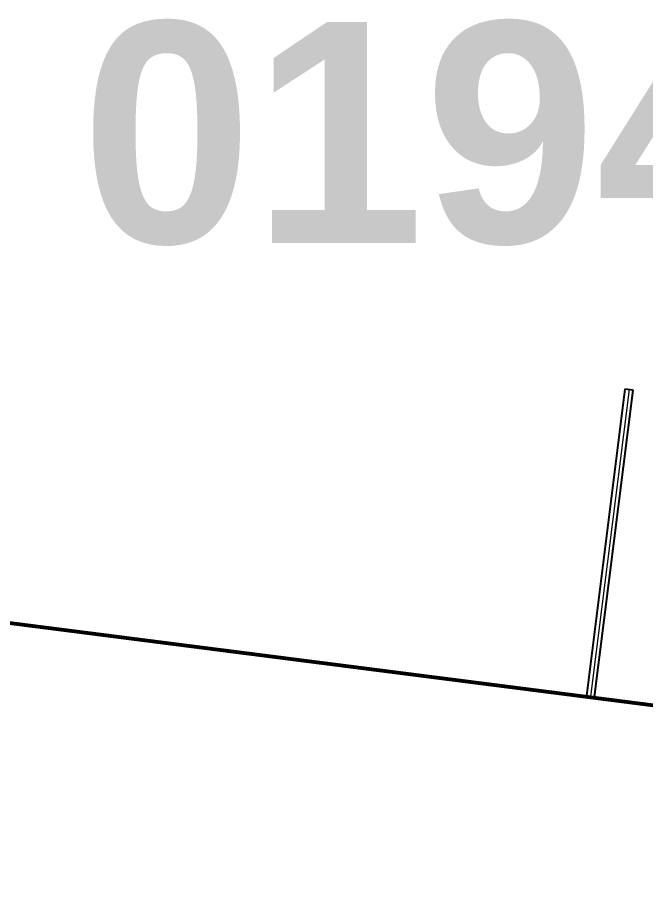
# Model space of a CAD drawing. Header units: centimetres. Extents: x 85226 to 578505, y -13061 to 170378.
# Drawn here: x 460405 to 461541, y 100168 to 101777 of the extents above; entities that cross this region are included whole.
import ezdxf

# ---------------------------------------------------------------- set-up
doc = ezdxf.new("R2010")
doc.units = ezdxf.units.CM
for name, color, linetype, lineweight in [('01 Bodrumi_Pen_No__87', 87, 'Continuous', 18), ('Fasada_Pen_No__1', 1, 'Continuous', 18), ('Pllaka 0 kontrapllaka_Pen_No__62', 62, 'Continuous', 18)]:
    doc.layers.add(name, color=color, linetype=linetype, lineweight=lineweight)
doc.layers.add('OBILIQ_PAR_PARCELGEOM_ILI', color=7, linetype='Continuous')
doc.layers.add('Parcela Baze', color=7, linetype='Continuous')
doc.styles.add('Dimensionet CM', font='swissc.ttf', dxfattribs={"height": 15})

msp = doc.modelspace()

# ---------------------------------------------------------------- linework, layer by layer
for p, q in [((461503.886, 101104.822), (461433.997, 100549.372)), ((461448.879, 100547.499), (461518.768, 101102.95)), ((461518.768, 101102.95), (461503.886, 101104.822))]:
    msp.add_line(p, q)
at = {"layer": '01 Bodrumi_Pen_No__87', "color": 87, "linetype": 'Continuous', "lineweight": 18}
for p, q in [((461503.886, 101104.822), (461433.997, 100549.372)), ((461448.879, 100547.499), (461518.768, 101102.95)), ((461518.768, 101102.95), (461503.886, 101104.822))]:
    msp.add_line(p, q, dxfattribs=at)
at = {"layer": 'OBILIQ_PAR_PARCELGEOM_ILI', "color": 7, "linetype": 'Continuous'}
msp.add_lwpolyline([(488828.863, 118016.934), (486074.863, 115333.834), (485677.763, 114979.134), (482615.263, 113913.534), (481065.163, 113374.134), (479662.863, 113306.534), (477508.563, 112791.334), (476494.763, 111709.934), (475785.163, 110924.434), (475151.563, 110121.834), (473977.263, 109564.334), (473225.063, 108545.034), (473911.463, 106041.034), (471140.263, 103206.434), (467873.463, 101401.534), (464098.063, 100206.834), (460322.863, 100689.934), (458632.163, 99914.534), (455606.863, 99050.234), (458428.863, 100880.634), (457450.063, 101033.134), (456242.463, 100690.034), (455289.063, 99838.334)], dxfattribs=at)
at = {"layer": 'Parcela Baze', "color": 6, "lineweight": 53}
msp.add_lwpolyline([(455438.363, 99971.734), (456242.463, 100690.034), (457450.063, 101033.134), (458428.863, 100880.634), (455606.863, 99050.234), (458632.163, 99914.534), (460322.863, 100689.934), (464098.063, 100206.834)], dxfattribs=at)
at = {"layer": 'Pllaka 0 kontrapllaka_Pen_No__62', "color": 62, "linetype": 'Continuous', "lineweight": 18}
msp.add_line((461511.327, 101103.886), (461441.438, 100548.436), dxfattribs=at)

# ---------------------------------------------------------------- texts
at = {"layer": 'Fasada_Pen_No__1', "insert": (460519.296, 101769.569), "char_height": 400, "attachment_point": 1, "style": 'Dimensionet CM'}
msp.add_mtext('{\\fArial|b1|i0|c0|p34;01943-0}', dxfattribs=at)

doc.saveas('drawing.dxf')
